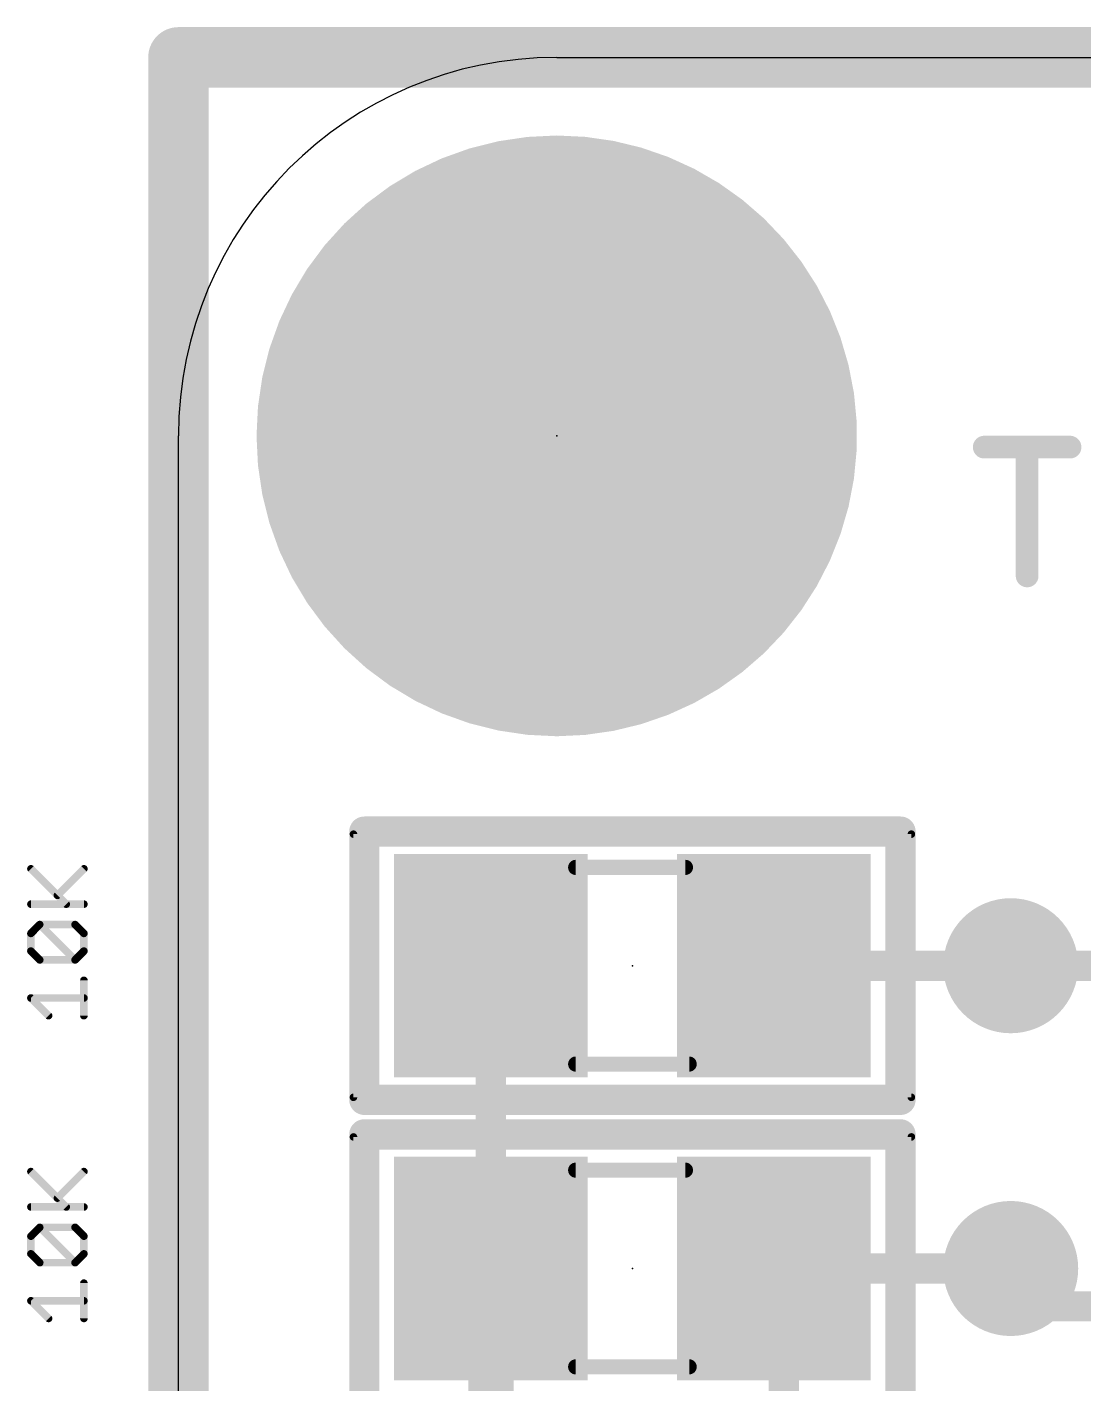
# Model space of a CAD drawing. Extents: x -3.8 to 18.8, y -5 to 15.7.
# Drawn here: x -3.56 to 3.54, y 6.59 to 15.7 of the extents above; entities that cross this region are included whole.
import ezdxf

# ---------------------------------------------------------------- set-up
doc = ezdxf.new("R2010")
doc.units = 0
for name, color, linetype in [('1', 12, 'CONTINUOUS'), ('16', 132, 'CONTINUOUS'), ('17', 110, 'CONTINUOUS'), ('18', 110, 'CONTINUOUS'), ('20', 53, 'CONTINUOUS'), ('21', 253, 'CONTINUOUS'), ('23', 53, 'CONTINUOUS'), ('27', 253, 'CONTINUOUS'), ('39', 12, 'CONTINUOUS'), ('40', 132, 'CONTINUOUS'), ('41', 12, 'CONTINUOUS'), ('42', 132, 'CONTINUOUS'), ('51', 253, 'CONTINUOUS')]:
    doc.layers.add(name, color=color, linetype=linetype)

# ---------------------------------------------------------------- blocks, each defined once
blk = doc.blocks.new('RECT')
blk.add_solid([(-0.5, -0.5), (0.5, -0.5), (-0.5, 0.5), (0.5, 0.5)])
blk = doc.blocks.new('ROUNDP')
at = {"const_width": 0.5}
blk.add_lwpolyline([(0, -0.25, 1), (0, 0.25, 1), (0, -0.25)], format="xyb", dxfattribs=at)
blk = doc.blocks.new('ROUNDV')
at = {"const_width": 0.5}
blk.add_lwpolyline([(0, -0.25, 1), (0, 0.25, 1), (0, -0.25)], format="xyb", dxfattribs=at)

msp = doc.modelspace()

# ---------------------------------------------------------------- linework, layer by layer
at = {"layer": '1'}
for points, const_width in [([(-2.54, -4.826), (-2.54, 15.494)], 0.4064), ([(-2.54, 15.494), (17.78, 15.494)], 0.4064), ([(-0.442, 9.398), (-0.442, 7.366)], 0.2032), ([(1.458, 9.398), (3.048, 9.398)], 0.2032), ([(-0.442, 7.366), (-0.442, 5.334)], 0.3048), ([(1.458, 7.366), (3.048, 7.366)], 0.2032)]:
    msp.add_lwpolyline(points, dxfattribs=dict(at, const_width=const_width))
for points, const_width in [([(-2.4384, 15.494, 1), (-2.6416, 15.494)], 0.2032), ([(-2.54, 15.5956, 1), (-2.54, 15.3924)], 0.2032), ([(-0.3912, 9.398, 1), (-0.4928, 9.398)], 0.1016), ([(1.458, 9.4488, 1), (1.458, 9.3472)], 0.1016), ([(3.048, 9.3472, 1), (3.048, 9.4488)], 0.1016), ([(-0.3658, 7.366, 1), (-0.5182, 7.366)], 0.1524), ([(1.458, 7.4168, 1), (1.458, 7.3152)], 0.1016), ([(3.048, 7.3152, 1), (3.048, 7.4168)], 0.1016), ([(-0.4928, 7.366, 1), (-0.3912, 7.366)], 0.1016)]:
    msp.add_lwpolyline(points, format="xyb", dxfattribs=dict(at, const_width=const_width))
at = {"layer": '16', "const_width": 0.2032}
for points in [[(3.048, 9.398), (7.62, 9.398)], [(2.032, 7.366), (1.524, 6.858)], [(3.048, 7.366), (2.032, 7.366)], [(3.302, 7.112), (3.048, 7.366)], [(6.096, 7.112), (3.302, 7.112)], [(1.524, 6.858), (1.524, 1.27)]]:
    msp.add_lwpolyline(points, dxfattribs=at)
at = {"layer": '16', "const_width": 0.1016}
for points in [[(3.048, 9.4488, 1), (3.048, 9.3472)], [(2.032, 7.4168, 1), (2.032, 7.3152)], [(2.0679, 7.3301, 1), (1.9961, 7.4019)], [(3.0839, 7.4019, 1), (3.0121, 7.3301)], [(3.048, 7.3152, 1), (3.048, 7.4168)], [(3.302, 7.1628, 1), (3.302, 7.0612)], [(3.2661, 7.0761, 1), (3.3379, 7.1479)], [(1.5748, 6.858, 1), (1.4732, 6.858)], [(1.4881, 6.8939, 1), (1.5599, 6.8221)]]:
    msp.add_lwpolyline(points, format="xyb", dxfattribs=at)
at = {"layer": '20'}
for p, q in [((0, 15.494), (15.24, 15.494)), ((-2.54, -2.286), (-2.54, 12.954))]:
    msp.add_line(p, q, dxfattribs=at)
msp.add_arc((0, 12.954), 2.54, 90, 180, dxfattribs=at)
at = {"layer": '21'}
for points, const_width in [([(0, 11.204, 1), (0, 14.704, 1), (0, 11.204)], 0.2032), ([(2.8702, 12.9166, 1), (2.8702, 12.8404)], 0.0762), ([(3.1964, 12.8785, 1), (3.1202, 12.8785)], 0.0762), ([(3.4464, 12.8404, 1), (3.4464, 12.9166)], 0.0762), ([(3.1202, 12.0142, 1), (3.1964, 12.0142)], 0.0762), ([(-1.2412, 10.298, 1), (-1.3428, 10.298)], 0.1016), ([(-1.292, 10.3488, 1), (-1.292, 10.2472)], 0.1016), ([(2.3588, 10.298, 1), (2.2572, 10.298)], 0.1016), ([(2.308, 10.2472, 1), (2.308, 10.3488)], 0.1016), ([(-1.292, 8.5488, 1), (-1.292, 8.4472)], 0.1016), ([(2.308, 8.4472, 1), (2.308, 8.5488)], 0.1016), ([(-1.3428, 8.498, 1), (-1.2412, 8.498)], 0.1016), ([(2.2572, 8.498, 1), (2.3588, 8.498)], 0.1016), ([(-1.2412, 8.266, 1), (-1.3428, 8.266)], 0.1016), ([(-1.292, 8.3168, 1), (-1.292, 8.2152)], 0.1016), ([(2.3588, 8.266, 1), (2.2572, 8.266)], 0.1016), ([(2.308, 8.2152, 1), (2.308, 8.3168)], 0.1016)]:
    msp.add_lwpolyline(points, format="xyb", dxfattribs=dict(at, const_width=const_width))
for points, const_width in [([(2.8702, 12.8785), (3.4464, 12.8785)], 0.1524), ([(3.1583, 12.0142), (3.1583, 12.8785)], 0.1524), ([(-1.292, 8.498), (-1.292, 10.298)], 0.2032), ([(-1.292, 10.298), (2.308, 10.298)], 0.2032), ([(2.308, 10.298), (2.308, 8.498)], 0.2032), ([(2.308, 8.498), (-1.292, 8.498)], 0.2032), ([(-1.292, 6.466), (-1.292, 8.266)], 0.2032), ([(-1.292, 8.266), (2.308, 8.266)], 0.2032), ([(2.308, 8.266), (2.308, 6.466)], 0.2032)]:
    msp.add_lwpolyline(points, dxfattribs=dict(at, const_width=const_width))
at = {"layer": '23'}
for p in [(0, 12.954), (0.508, 9.398), (0.508, 7.366)]:
    msp.add_point(p, dxfattribs=at)
at = {"layer": '27', "const_width": 0.0508}
for points in [[(-3.2936, 9.8112), (-3.5309, 10.0485)], [(-3.353, 9.8705), (-3.175, 10.0485)], [(-3.5309, 9.8112), (-3.175, 9.8112)], [(-3.5309, 9.6149), (-3.4716, 9.6743)], [(-3.4716, 9.6743), (-3.2343, 9.6743)], [(-3.2343, 9.437), (-3.4716, 9.6743)], [(-3.2343, 9.6743), (-3.175, 9.6149)], [(-3.5309, 9.4963), (-3.5309, 9.6149)], [(-3.175, 9.6149), (-3.175, 9.4963)], [(-3.4716, 9.437), (-3.5309, 9.4963)], [(-3.175, 9.4963), (-3.2343, 9.437)], [(-3.2343, 9.437), (-3.4716, 9.437)], [(-3.175, 9.0628), (-3.175, 9.3)], [(-3.4123, 9.0628), (-3.5309, 9.1814)], [(-3.5309, 9.1814), (-3.175, 9.1814)], [(-3.2936, 7.7792), (-3.5309, 8.0165)], [(-3.353, 7.8385), (-3.175, 8.0165)], [(-3.5309, 7.7792), (-3.175, 7.7792)], [(-3.5309, 7.5829), (-3.4716, 7.6423)], [(-3.4716, 7.6423), (-3.2343, 7.6423)], [(-3.2343, 7.405), (-3.4716, 7.6423)], [(-3.2343, 7.6423), (-3.175, 7.5829)], [(-3.5309, 7.4643), (-3.5309, 7.5829)], [(-3.175, 7.5829), (-3.175, 7.4643)], [(-3.4716, 7.405), (-3.5309, 7.4643)], [(-3.175, 7.4643), (-3.2343, 7.405)], [(-3.2343, 7.405), (-3.4716, 7.405)], [(-3.175, 7.0308), (-3.175, 7.268)], [(-3.4123, 7.0308), (-3.5309, 7.1494)], [(-3.5309, 7.1494), (-3.175, 7.1494)]]:
    msp.add_lwpolyline(points, dxfattribs=at)
at = {"layer": '27', "const_width": 0.0254}
for points in [[(-3.5219, 10.0574, 1), (-3.5399, 10.0395)], [(-3.166, 10.0395, 1), (-3.184, 10.0574)], [(-3.5309, 9.8239, 1), (-3.5309, 9.7985)], [(-3.3619, 9.8795, 1), (-3.344, 9.8615)], [(-3.175, 9.7985, 1), (-3.175, 9.8239)], [(-3.3026, 9.8022, 1), (-3.2847, 9.8202)], [(-3.4716, 9.687, 1), (-3.4716, 9.6616)], [(-3.4626, 9.6832, 1), (-3.4806, 9.6653)], [(-3.4626, 9.6653, 1), (-3.4806, 9.6832)], [(-3.2253, 9.6832, 1), (-3.2433, 9.6653)], [(-3.2343, 9.6616, 1), (-3.2343, 9.687)], [(-3.5182, 9.6149, 1), (-3.5436, 9.6149)], [(-3.5399, 9.6239, 1), (-3.5219, 9.606)], [(-3.1623, 9.6149, 1), (-3.1877, 9.6149)], [(-3.184, 9.606, 1), (-3.166, 9.6239)], [(-3.5219, 9.5053, 1), (-3.5399, 9.4873)], [(-3.5436, 9.4963, 1), (-3.5182, 9.4963)], [(-3.1877, 9.4963, 1), (-3.1623, 9.4963)], [(-3.166, 9.4873, 1), (-3.184, 9.5053)], [(-3.4716, 9.4497, 1), (-3.4716, 9.4243)], [(-3.4806, 9.428, 1), (-3.4626, 9.446)], [(-3.2433, 9.446, 1), (-3.2253, 9.428)], [(-3.2433, 9.428, 1), (-3.2253, 9.446)], [(-3.2343, 9.4243, 1), (-3.2343, 9.4497)], [(-3.1623, 9.3, 1), (-3.1877, 9.3)], [(-3.5219, 9.1904, 1), (-3.5399, 9.1724)], [(-3.5309, 9.1941, 1), (-3.5309, 9.1687)], [(-3.175, 9.1687, 1), (-3.175, 9.1941)], [(-3.4212, 9.0538, 1), (-3.4033, 9.0718)], [(-3.1877, 9.0628, 1), (-3.1623, 9.0628)], [(-3.5219, 8.0254, 1), (-3.5399, 8.0075)], [(-3.166, 8.0075, 1), (-3.184, 8.0254)], [(-3.3619, 7.8475, 1), (-3.344, 7.8295)], [(-3.5309, 7.7919, 1), (-3.5309, 7.7665)], [(-3.3026, 7.7702, 1), (-3.2847, 7.7882)], [(-3.175, 7.7665, 1), (-3.175, 7.7919)], [(-3.4716, 7.655, 1), (-3.4716, 7.6296)], [(-3.4626, 7.6512, 1), (-3.4806, 7.6333)], [(-3.4626, 7.6333, 1), (-3.4806, 7.6512)], [(-3.2253, 7.6512, 1), (-3.2433, 7.6333)], [(-3.2343, 7.6296, 1), (-3.2343, 7.655)], [(-3.5182, 7.5829, 1), (-3.5436, 7.5829)], [(-3.5399, 7.5919, 1), (-3.5219, 7.574)], [(-3.1623, 7.5829, 1), (-3.1877, 7.5829)], [(-3.184, 7.574, 1), (-3.166, 7.5919)], [(-3.5219, 7.4733, 1), (-3.5399, 7.4553)], [(-3.5436, 7.4643, 1), (-3.5182, 7.4643)], [(-3.1877, 7.4643, 1), (-3.1623, 7.4643)], [(-3.166, 7.4553, 1), (-3.184, 7.4733)], [(-3.4716, 7.4177, 1), (-3.4716, 7.3923)], [(-3.4806, 7.396, 1), (-3.4626, 7.414)], [(-3.2433, 7.414, 1), (-3.2253, 7.396)], [(-3.2433, 7.396, 1), (-3.2253, 7.414)], [(-3.2343, 7.3923, 1), (-3.2343, 7.4177)], [(-3.1623, 7.268, 1), (-3.1877, 7.268)], [(-3.5219, 7.1584, 1), (-3.5399, 7.1404)], [(-3.5309, 7.1621, 1), (-3.5309, 7.1367)], [(-3.175, 7.1367, 1), (-3.175, 7.1621)], [(-3.4212, 7.0218, 1), (-3.4033, 7.0398)], [(-3.1877, 7.0308, 1), (-3.1623, 7.0308)]]:
    msp.add_lwpolyline(points, format="xyb", dxfattribs=at)
at = {"layer": '39'}
for points, const_width in [([(0, 11.954, 1), (0, 13.954, 1), (0, 11.954)], 2.032), ([(-1.365, 10.2937, 1), (-1.365, 10.2683)], 0.0254), ([(-1.3523, 10.281, 1), (-1.3777, 10.281)], 0.0254), ([(2.3937, 10.281, 1), (2.3683, 10.281)], 0.0254), ([(2.381, 10.2683, 1), (2.381, 10.2937)], 0.0254), ([(-1.365, 8.5277, 1), (-1.365, 8.5023)], 0.0254), ([(-1.3777, 8.515, 1), (-1.3523, 8.515)], 0.0254), ([(2.3683, 8.515, 1), (2.3937, 8.515)], 0.0254), ([(2.381, 8.5023, 1), (2.381, 8.5277)], 0.0254), ([(-1.365, 8.2617, 1), (-1.365, 8.2363)], 0.0254), ([(-1.3523, 8.249, 1), (-1.3777, 8.249)], 0.0254), ([(2.3937, 8.249, 1), (2.3683, 8.249)], 0.0254), ([(2.381, 8.2363, 1), (2.381, 8.2617)], 0.0254)]:
    msp.add_lwpolyline(points, format="xyb", dxfattribs=dict(at, const_width=const_width))
at = {"layer": '39', "const_width": 0.0508}
for points in [[(-1.365, 10.281), (2.381, 10.281)], [(-1.365, 8.515), (-1.365, 10.281)], [(2.381, 10.281), (2.381, 8.515)], [(2.381, 8.515), (-1.365, 8.515)], [(-1.365, 8.249), (2.381, 8.249)], [(-1.365, 6.483), (-1.365, 8.249)], [(2.381, 8.249), (2.381, 6.483)]]:
    msp.add_lwpolyline(points, dxfattribs=at)
at = {"layer": '40', "const_width": 2.032}
msp.add_lwpolyline([(0, 11.954, 1), (0, 13.954, 1), (0, 11.954)], format="xyb", dxfattribs=at)
at = {"layer": '41', "const_width": 2.032}
msp.add_lwpolyline([(0, 11.954, 1), (0, 13.954, 1), (0, 11.954)], format="xyb", dxfattribs=at)
at = {"layer": '42', "const_width": 2.032}
msp.add_lwpolyline([(0, 11.954, 1), (0, 13.954, 1), (0, 11.954)], format="xyb", dxfattribs=at)
at = {"layer": '51', "const_width": 0.1016}
for points in [[(0.864, 10.058), (0.127, 10.058)], [(0.889, 8.738), (0.127, 8.738)], [(0.864, 8.026), (0.127, 8.026)], [(0.889, 6.706), (0.127, 6.706)]]:
    msp.add_lwpolyline(points, dxfattribs=at)
at = {"layer": '51', "const_width": 0.0508}
for points in [[(0.127, 10.0834, 1), (0.127, 10.0326)], [(0.864, 10.0326, 1), (0.864, 10.0834)], [(0.127, 8.7634, 1), (0.127, 8.7126)], [(0.889, 8.7126, 1), (0.889, 8.7634)], [(0.127, 8.0514, 1), (0.127, 8.0006)], [(0.864, 8.0006, 1), (0.864, 8.0514)], [(0.127, 6.7314, 1), (0.127, 6.6806)], [(0.889, 6.6806, 1), (0.889, 6.7314)]]:
    msp.add_lwpolyline(points, format="xyb", dxfattribs=at)

# ---------------------------------------------------------------- block references
at = {"layer": '1', "xscale": 1.3, "yscale": 1.5, "rotation": 180}
for p in [(-0.442, 9.398), (1.458, 9.398), (-0.442, 7.366), (1.458, 7.366)]:
    msp.add_blockref('RECT', p, dxfattribs=at)
at = {"layer": '17', "xscale": 3.516, "yscale": 3.516}
msp.add_blockref('ROUNDP', (0, 12.954), dxfattribs=at)
msp.add_blockref('ROUNDP', (0, 12.954), dxfattribs=at)
at = {"layer": '18', "xscale": 0.9064, "yscale": 0.9064}
for p in [(3.048, 9.398), (3.048, 9.398), (3.048, 7.366), (3.048, 7.366)]:
    msp.add_blockref('ROUNDV', p, dxfattribs=at)
at = {"layer": '51', "xscale": 0.7501, "yscale": 1.4501, "rotation": 180}
for p in [(-0.2227, 9.3969), (1.2251, 9.3969), (-0.2227, 7.3649), (1.2251, 7.3649)]:
    msp.add_blockref('RECT', p, dxfattribs=at)

doc.saveas('drawing.dxf')
